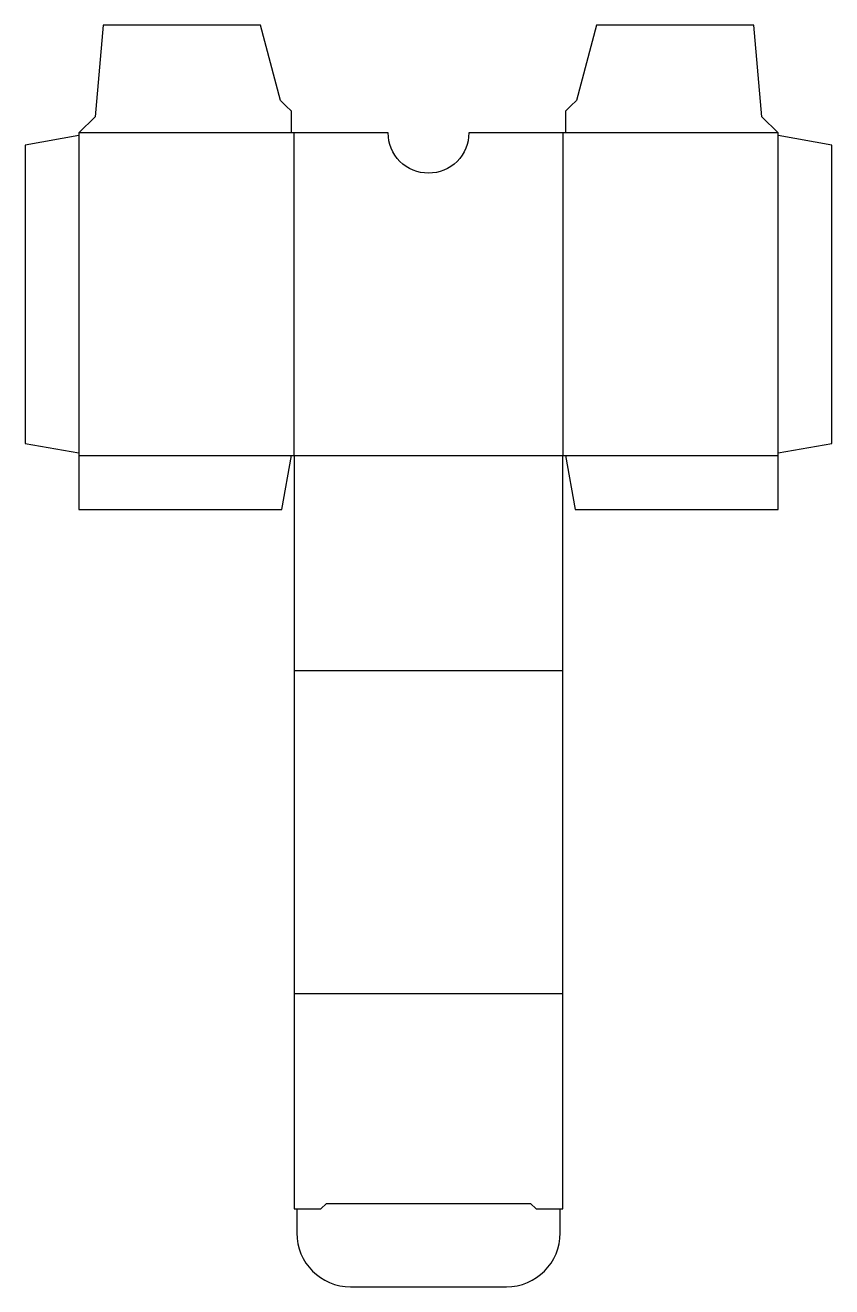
# Model space of a CAD drawing. Header units: millimetres. Extents: x 25 to 175, y 25 to 260.
import ezdxf

# ---------------------------------------------------------------- set-up
doc = ezdxf.new("R2010")
doc.units = ezdxf.units.MM
doc.layers.get('0').update_dxf_attribs({"linetype": 'CONTINUOUS'})

msp = doc.modelspace()

# ---------------------------------------------------------------- linework, layer by layer
at = {"color": 7}
for points in [[(92.650177, 239.893993), (92.650177, 239.893993), (75.123675, 239.893993), (74.621908, 239.893993), (74.621908, 243.90106), (73.618375, 244.90106), (72.618375, 245.90106), (68.862191, 259.925795), (39.551237, 259.925795), (38.060071, 242.897527), (35.056537, 239.893993), (35.056537, 239.392226), (25.042403, 237.625442), (25.042403, 182.060071), (35.056537, 180.29682), (35.056537, 179.795053), (35.056537, 169.777385), (72.855124, 169.777385), (74.621908, 179.795053), (75.123675, 179.795053), (75.123675, 139.727915), (75.123675, 79.628975), (75.123675, 39.565371)], [(125.204947, 39.565371), (125.204947, 79.628975), (125.204947, 139.727915), (125.204947, 179.795053), (125.706714, 179.795053), (127.473498, 169.777385), (165.272085, 169.777385), (165.272085, 179.795053), (165.272085, 180.29682), (175.286219, 182.060071), (175.286219, 237.625442), (165.272085, 239.392226), (165.272085, 239.893993), (162.265018, 242.897527), (160.777385, 259.925795), (131.466431, 259.925795), (127.710247, 245.90106), (126.706714, 244.90106), (125.706714, 243.90106), (125.706714, 239.893993), (125.204947, 239.893993), (107.674912, 239.893993), (107.674912, 239.893993)], [(35.056537, 179.795053), (165.272085, 179.795053), (165.272085, 239.893993), (125.204947, 239.893993)], [(75.123675, 239.893993), (35.056537, 239.893993), (35.056537, 179.795053)], [(75.123675, 179.795053), (75.123675, 239.893993)], [(125.204947, 239.893993), (125.204947, 179.795053)], [(125.204947, 139.727915), (75.123675, 139.727915)], [(75.123675, 79.628975), (125.204947, 79.628975)], [(75.123675, 39.565371), (80.130742, 39.565371), (81.134276, 40.565371)], [(81.134276, 40.565371), (119.194346, 40.565371)], [(119.194346, 40.565371), (120.19788, 39.565371), (125.204947, 39.565371)], [(75.625442, 39.565371), (75.625442, 35.056537)], [(124.70318, 35.056537), (124.70318, 39.565371)], [(85.639576, 25.042403), (114.689046, 25.042403)]]:
    msp.add_lwpolyline(points, dxfattribs=at)
msp.add_lwpolyline([(100.162544, 232.381625), (100.162544, 232.381625), (100.162544, 232.381625)], close=True, dxfattribs=at)
for points in [[(94.850498, 234.581947), (93.441656, 235.990789), (92.650177, 237.901589), (92.650177, 239.893993)], [(107.674912, 239.893993), (107.674912, 237.901589), (106.883432, 235.990789), (105.47459, 234.581947)], [(100.162544, 232.381625), (98.17014, 232.381625), (96.25934, 233.173105), (94.850498, 234.581947)], [(105.47459, 234.581947), (104.065748, 233.173105), (102.154948, 232.381625), (100.162544, 232.381625)], [(75.625442, 35.056537), (75.627392, 29.526691), (80.10973, 25.044353), (85.639576, 25.042403)], [(114.689046, 25.042403), (120.218892, 25.044353), (124.70123, 29.526691), (124.70318, 35.056537)]]:
    msp.add_open_spline(points, degree=3, dxfattribs=at)

doc.saveas('drawing.dxf')
